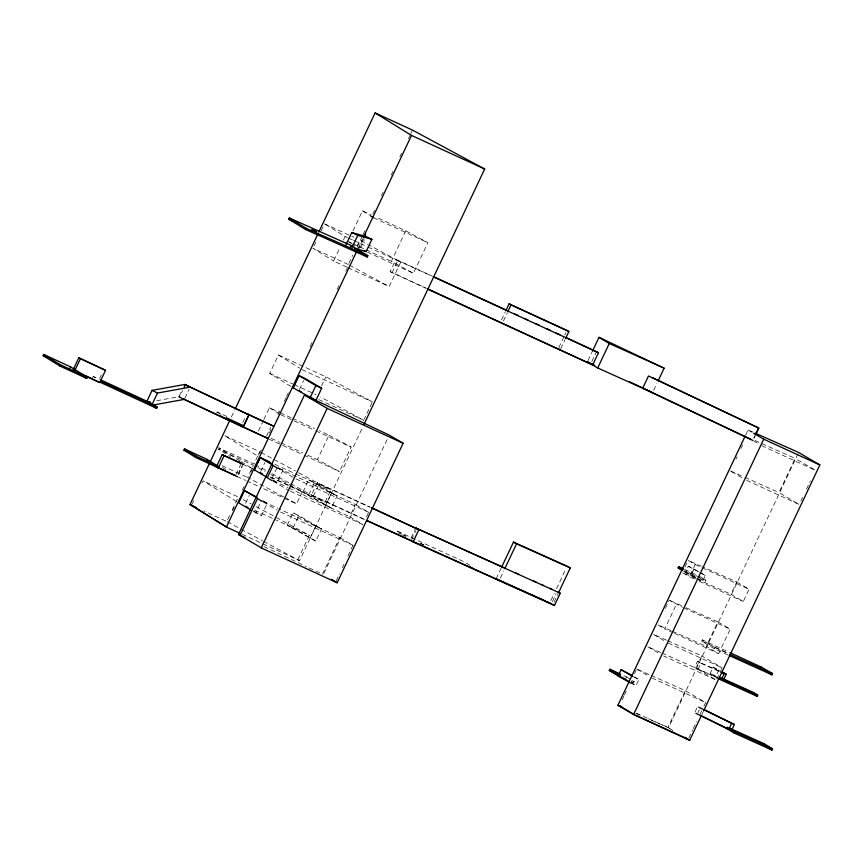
<?xml version="1.0" encoding="UTF-8"?>
<svg xmlns="http://www.w3.org/2000/svg" width="863" height="863" viewBox="0 0 863 863"><rect width="100%" height="100%" fill="white"/><g stroke="black" fill="none" stroke-linecap="round" stroke-linejoin="round"><path stroke-width="0.65" stroke-dasharray="4.32 3.24" d="M92.686 377.67L93.258 376.451L99.288 379.235M99.741 378.242L101.316 374.898M156.71 400.723L178.878 396.71L182.028 390.044M181.834 398.339L179.418 397.207L182.578 390.529M184.833 398.275L189.04 389.375M216.57 413.237L217.142 412.018L226.656 416.408M231.392 416.991L234.844 409.698M192.028 504.132L193.679 500.626M201.942 483.151L203.042 480.82L236.57 501.532M314.056 245.955L315.718 242.46M321.219 230.799L324.531 223.808L353.765 237.239M242.708 422.568L245.858 415.89M290.95 386.484L269.741 373.388L278.415 355.027L325.88 376.829L372.417 401.921L364.283 419.138M346.861 267.12L333.56 261.014L340.173 247.023M343.485 240.033L345.135 236.538L324.531 223.808M236.009 474.445L240.745 464.434M237.994 474.229L241.672 466.441M258.393 431.079L263.355 420.594M263.905 419.429L269.407 407.768L279.137 412.244M353.021 230.885L362.482 210.885L370.907 214.747M238.458 474.467L243.193 464.456M266.462 436.193L270.669 427.282M229.558 515.696L226.796 521.522L203.657 510.885M232.309 509.86L238.371 497.045L204.261 481.371M283.733 496.926L247.627 477.466L253.409 465.222L218.08 448.997L230.41 456.613M257.67 456.214L253.992 464.003L218.663 447.768L239.892 460.885M258.199 455.103L259.774 451.759L224.445 435.535L257.972 456.247M348.835 263.344L352.697 255.189M357.099 245.869L359.86 240.033L368.037 244.445M232.525 510.777L234.251 507.131M242.298 490.108L244.024 486.452M250.928 471.856L252.654 468.21M259.547 453.614L261.273 449.968M269.321 432.946L271.047 429.289M277.94 414.693L279.666 411.047M284.272 401.317L285.998 397.67M286.57 396.451L288.296 392.805M310.141 346.592L313.01 340.507M337.163 289.429L338.889 285.772M345.783 271.176L347.509 267.53M357.282 246.85L362.46 235.912M363.032 234.693L365.912 228.609M372.805 214.013L374.531 210.367M381.435 195.772L383.15 192.125M391.209 175.092L392.924 171.446M399.828 156.85L401.554 153.204M408.447 138.609L410.173 134.962M410.756 133.743L412.471 130.097M358.048 248.522L362.643 238.792M363.517 238.9L359.062 248.317L352.438 244.218M360.637 247.605L364.326 239.817M245.599 503.312L249.278 495.535M260.669 471.425L264.876 462.525M299.45 389.386L303.657 380.486M262.784 500.616L267.303 503.269L261.521 515.513L255.718 512.849L261.5 500.605M271.845 478.728L277.099 467.606M321.543 386.009L325.88 376.829M272.481 480.378L277.12 482.514L282.913 470.27L278.382 467.617M405.793 230.788L427.875 242.686L413.409 273.28L391.338 261.381L405.793 230.788L375.718 216.958M426.322 288.501L390.141 271.629L395.934 259.396L432.633 276.257M392.072 272.762L397.854 260.529L395.934 259.396M348.069 267.681L389.181 286.559L400.756 262.082L369.202 245.081M284.38 498.253L296.538 503.841L302.32 491.597L270.874 474.65M329.008 435.146L351.09 447.056L339.515 471.532L317.433 459.623L329.008 435.146L319.278 430.68M287.293 525.136L293.086 512.902L298.889 515.567L321.554 528.868L315.772 541.112L287.293 525.136L315.772 541.112M302.891 492.137L308.684 479.893L314.488 482.568L337.153 495.869L331.37 508.113L302.891 492.137L331.37 508.113M293.107 527.8L298.889 515.567M308.706 494.801L314.488 482.568M364.402 519.558L311.446 494.984L317.239 482.741L369.483 506.754M313.366 496.117L319.159 483.873L317.239 482.741M297.789 559.796L309.364 535.319L275.049 516.818M270.238 477.131L324.984 502.277L330.766 490.044L296.451 471.543M309.968 538.447L315.75 526.203L293.086 512.902M325.567 505.438L331.349 493.205L308.684 479.893M242.244 534.326L299.558 560.659L362.805 426.872M322.438 574.262L339.795 537.541L279.267 508.922M290.399 491.241L362.805 524.51L349.623 516.743L355.405 504.499L277.94 467.865M323.852 573.399L388.08 437.519M336.182 580.842L339.537 573.733M342.341 567.811L344.013 564.262M347.94 555.966L352.978 545.308L339.795 537.541M366.495 516.721L368.598 512.266L355.405 504.499M469.796 565.233L463.539 561.565L397.487 531.22L396.915 532.449L400.583 534.132M501.511 319.882L505.308 311.845M503.431 321.014L507.228 312.978M411.068 538.059L415.276 529.159M411.608 539.645L415.815 530.745M558.836 347.616L564.262 336.139M564.801 334.995L565.88 332.697M560.756 348.738L565.092 339.558M587.994 360.637L591.856 352.482M591.813 361.575L596.549 351.565M496.106 578.825L501.144 568.167M500.346 578.134L503.701 571.026M550.918 600.583L554.273 593.485M556.516 588.739L566.031 568.609M552.406 601.565L556.085 593.776M653.658 390.335L656.959 383.345M554.035 602.266L557.951 593.971M625.988 678.167L626.56 676.948L621.792 674.747M745.74 434.823L748.048 429.957L752.87 432.093M622.18 699.817L623.863 696.268M624.424 695.082L627.218 689.159M634.499 673.766L636.182 670.217M665.395 608.404L669.257 600.238L682.482 607.228M684.952 567.034L687.584 561.468M735.956 459.138L737.067 456.775M740.972 448.533L742.644 444.995M699.742 572.223L705.351 575.513L702.46 581.64L685.427 572.374L688.318 566.247L698.62 571.565M631.317 681.781L633.615 682.816L634.197 681.597L632.018 680.271M695.513 576.98L685.729 572.547L686.312 571.328L705.88 580.173L705.298 581.403L700.411 579.192M630.206 682.86L636.02 685.524L638.911 679.408L634.553 676.851M753.787 438.167L754.845 435.934M754.089 438.07L755.136 435.847M673.356 632.827L664.79 628.89L676.355 604.413M694.327 579.019L689.429 576.764L695.211 564.531L688.113 560.357L701.479 566.301M695.729 577.681L691.241 575.038L694.132 568.922M727.962 654.941L714.521 648.868L701.727 641.101L702.299 639.882L728.814 652.104M719.505 671.22L697.455 661.403L694.553 667.52L718.911 678.652M651.317 675.513L685.341 690.659L667.984 727.38L671.36 729.364M667.768 640.724L701.781 655.869L695.977 668.156L716.247 680.087L663.669 655.945M717.854 621.867L730.206 629.149L718.631 653.625L706.279 646.344L717.854 621.867L683.83 606.732M736.711 581.986L749.062 589.256L743.27 601.5L730.918 594.219L736.711 581.986L702.687 566.84M746.678 480.346L799.246 504.488L778.976 492.557L795.136 458.372L753.831 439.99M798.07 453.701L668.48 727.843L651.619 720.335M698.081 669.375L700.972 663.259L697.455 661.403M714.521 648.868L715.103 647.649L702.299 639.882M717.498 677.682L710.173 673.367L713.065 667.25L720.972 671.144M695.157 711.727L697.574 706.624M697.908 712.816L699.354 709.753M718.868 669.915L715.977 676.042L710.173 673.367M688.814 738.124L692.73 729.839M693.291 728.652L696.646 721.544M700.012 714.445L701.684 710.885M703.928 706.15L705.61 702.601L685.341 690.659M716.775 678.976L718.361 675.621M720.993 670.033L722.051 667.8L701.781 655.869M800.918 500.961L802.59 497.422M806.495 489.17L810.389 480.918M701.781 714.737L702.935 712.299M730.389 470.918L743.744 476.872M744.963 477.412L778.976 492.557M695.686 578.544L682.32 572.59L689.429 576.764M696.905 579.084L730.918 594.219M670.475 600.777L682.622 606.193M671.047 630.67L657.682 624.715L664.79 628.89M672.266 631.209L706.279 646.344M666.549 640.184L653.183 634.229L665.934 641.727M700.972 663.259L719.354 671.436M660.745 652.471L647.379 646.516L660.13 654.014M661.953 653.011L717.843 677.887M637.951 669.569L650.109 674.974M636.398 713.313L647.326 718.178M648.545 718.728L666.765 726.84M635.955 713.367L639.569 714.974M420.238 543.388L423.916 545.038M715.103 647.649L728.534 653.723M631.899 680.562L634.197 681.597M761.608 445.61L815.406 470.313L795.136 458.372M695.211 564.531L701.328 567.336M702.558 567.908L749.062 589.256M699.213 581.263L743.27 601.5M683.701 607.789L730.206 629.149M674.575 633.388L718.631 653.625M668.253 643.097L722.051 667.8M278.264 468.134L282.913 470.27M331.349 493.205L337.153 495.869M401.802 534.693L405.47 536.376M420.152 543.118L423.819 544.812M651.802 677.887L705.61 702.601M262.665 501.144L267.303 503.269M315.75 526.203L321.554 528.868M373.528 217.724L427.875 242.686M397.854 260.529L432.104 276.257M345.135 236.538L347.552 237.649M348.76 238.199L352.384 239.871M353.593 240.421L366.894 246.538M368.102 247.088L400.756 262.082M348.016 241.478L351.629 243.139M352.827 243.69L364.866 249.213M366.063 249.774L391.338 261.381M367.519 252.201L413.409 273.28M390.141 271.629L425.621 287.929M348.285 264.51L312.956 248.285L333.56 261.014M301.867 369.504L372.417 401.921M269.741 373.388L292.859 384.003M294.078 384.564L315.987 394.628M705.351 575.513L688.318 566.247M318.738 399.601L363.744 420.281L320.691 397.077M684.704 569.461L696.743 575.006M684.122 570.68L697.369 576.786M685.427 572.374L691.241 575.038M280.356 412.794L291.306 417.832M292.525 418.382L314.412 428.447M280.529 414.639L314.596 430.292M315.815 430.842L351.09 447.056M271.219 438.393L279.731 442.309M280.95 442.859L302.837 452.924M307.703 455.157L317.433 459.623M268.965 439.116L303.021 454.769M304.24 455.319L339.515 471.532M701.727 641.101L728.232 653.334M319.159 483.873L370.184 507.325M274.812 464.337L294.272 473.28M295.491 473.83L330.766 490.044M368.598 512.266L294.984 478.447L278.857 468.965M311.446 494.984L364.909 519.548M242.73 464.218L252.46 468.695M270.702 477.066L288.943 485.448M290.162 486.009L302.32 491.597M222.039 465.707L247.627 477.466M236.947 476.462L245.459 480.367M246.678 480.928L258.835 486.516M263.7 488.749L283.161 497.692M280.572 512.05L352.978 545.308M634.262 677.272L638.911 679.408M254.617 510.173L272.87 518.555M274.089 519.116L309.364 535.319M179.418 397.207L178.868 396.71L181.284 397.843M273.366 480.68L287.886 487.552M289.094 488.124L349.623 516.743M263.528 501.489L278.059 508.35M263.938 546.559L306.322 566.603M309.116 567.962L319.644 572.892M178.878 396.71L181.047 397.789M349.45 265.146L389.181 286.559M260.96 452.406L272.784 458.782M273.97 459.418L295.265 470.907M255.168 464.639L267.001 471.015M271.737 473.571L289.483 483.14M290.669 483.776L324.984 502.277M258.069 467.735L265.06 471.5M284.887 497.563L296.538 503.841M243.096 499.601L251.381 504.068M256.117 506.613L273.862 516.182M227.357 521.727L239.817 528.544M240.993 529.181L262.298 540.659M263.474 541.295L299.558 560.659M397.487 531.22L406.214 536.344M748.048 429.957L752.525 432.59M753.496 440.831L759.289 444.24M731.544 471.608L743.129 478.426M696.851 578.339L702.46 581.64M713.065 667.25L719.343 670.939M636.743 669.03L649.494 676.527M630.573 682.32L636.02 685.524M272.6 479.85L277.12 482.514M273.075 481.209L289.191 490.691M669.602 728.501L672.946 730.476M263.237 502.007L277.055 510.141M253.603 510.864L261.521 515.513M253.452 511.511L255.718 512.849M699.149 576.117L705.88 580.173M698.577 577.347L705.298 581.403M683.55 571.22L685.729 572.547M626.56 676.948L630.918 679.602M631.436 681.49L633.615 682.816M93.258 376.451L95.34 377.724M278.415 355.027L299.634 368.134M269.407 407.768L278.307 413.269M241.014 461.576L252.19 468.48M222.384 467.466L225.739 469.537M362.482 210.885L369.105 214.984M349.127 242.158L351.327 243.528M217.142 412.018L222.805 415.535"/><path stroke-width="1.29" d="M43.15 355.696L43.733 354.466L70.626 366.894L87.325 377.207L86.742 378.426L59.849 365.998L43.15 355.696L46.818 357.39M59.849 365.998L60.432 364.779L43.733 354.466M70.043 368.123L70.626 366.894M73.053 369.979L78.835 357.735L105.534 370.313L99.752 382.557L80.615 373.722M74.639 370.961L80.432 358.717L78.835 357.735M181.834 398.339L243.226 427.12L249.019 414.876L184.66 384.477L152.061 390.378L146.279 402.611L150.194 401.91M149.364 403.841L149.935 402.622L100.496 379.785M147.368 403.15L151.705 405.286L157.498 393.053L190.087 387.153L184.66 384.477L249.019 414.876M99.946 382.136L156.624 408.307L157.206 407.088L149.935 402.622M184.153 387.196L185.211 384.974M288.749 219.191L289.332 217.972L351.058 245.459L367.832 255.75L367.25 256.969L305.534 229.482L288.749 219.191L293.593 221.349M237.411 476.689L195.674 457.444L183.948 450.162L184.531 448.933L207.196 459.418L218.922 466.71L196.246 456.225L184.531 448.933M195.674 457.444L196.246 456.225M305.534 229.482L306.117 228.264L289.332 217.972M206.624 460.637L207.196 459.418M239.806 533.205L226.386 527.045L190 504.564L230.238 419.429M235.416 408.479L317.627 234.563M318.781 232.125L375.125 112.934L412.471 130.097L484.682 169.029L363.949 424.445M222.201 454.564L224.132 455.696L218.339 467.929L216.419 466.797L222.201 454.564L241.273 463.323M248.835 414.801L273.636 426.193L246.915 413.668L248.835 414.801L243.053 427.034L241.122 425.901L267.854 438.436L243.053 427.034L243.528 425.761L226.192 417.638L225.621 418.868L221.09 416.052M346.009 244.747L351.791 232.503L365.901 236.484L371.899 239.364L366.117 251.597L354.574 248.35M350.475 246.689L351.058 245.459M352.007 247.627L357.789 235.383L371.899 239.364M226.386 527.045L356.322 252.169M363.798 236.365L411.511 135.415L375.125 112.934M257.12 497.293L244.52 490.637L238.738 502.881L251.187 510.184M256.44 465.427L254.337 469.871L266.786 477.185M257.487 463.194L260.119 457.638L272.719 464.294M293.118 387.832L298.9 375.599L304.704 378.264L321.683 388.231L315.901 400.475L293.118 387.832L298.609 376.397M364.078 237.724L365.739 234.197M254.423 469.86L260.216 457.627L269.946 462.093M262.007 548.21L238.512 534.531L304.466 395.017L389.224 435.092L403.118 443.269L337.163 582.784L261.23 547.897L327.174 408.382L304.466 395.017M240.119 535.34L257.476 498.62L262.082 501.327M310.097 397.8L315.88 385.567L298.9 375.599M505.847 310.702L509.105 303.819L566.969 330.4L568.89 331.532L565.632 338.415M507.768 311.834L511.025 304.941L509.105 303.819M558.178 592.115L560.26 593.226L554.467 605.47L413.14 541.953L418.792 529.655L371.91 507.865M592.406 351.317L599.019 337.336L664.122 368.188L658.059 381.014M427.541 289.062L592.687 364.93L598.469 352.697L565.966 337.509M501.705 566.98L513.463 542.115L567.153 566.236L570.27 567.919L558.512 592.784M652.557 392.665L597.703 367.972L609.278 343.496L599.019 337.336M504.823 568.663L516.581 543.787L513.463 542.115M752.741 440.389L642.676 388.221L648.458 375.988L758.814 428.059L755.664 434.736M625.589 679.192L617.563 675.578L609.289 670.465L609.871 669.246L620.605 674.197M617.563 675.578L618.145 674.348L609.871 669.246M630.206 682.86L618.221 675.815L621.112 669.688L632.374 675.567M682.46 570.562L678.102 567.908L678.685 566.678L683.496 568.9M701.198 715.956L689.688 740.325L633.561 714.553L617.886 705.319L745.168 436.042M755.362 434.823L758.523 428.156M633.561 714.553L763.733 439.181L753.647 433.248M703.507 711.08L819.85 464.952L798.642 452.482L755.276 433.172M718.911 678.652L721.36 679.742L724.251 673.625L721.91 672.385M721.716 678.102L753.302 692.417L757.725 695.093L757.142 696.312L721.921 680.357L722.504 679.127L719.181 677.121M719.828 678.75L723.313 680.346L726.204 674.23L722.018 671.77M729.224 728.469L731.641 723.367L734.381 724.456L731.49 730.573L729.656 729.85M760.767 668.329L761.349 667.11L730.012 652.665M753.302 692.417L752.719 693.636L738.145 687.034M729.72 728.178L763.841 743.561L772.536 748.847L771.954 750.066L734.186 733.032L734.769 731.813L727.153 727.196M729.181 655.502L771.943 674.823L772.514 673.593L761.349 667.11M763.259 744.791L763.841 743.561M151.705 405.286L184.304 399.386M720.573 671.986L724.251 673.625M621.813 706.829L619.386 705.74L634.456 714.607M617.886 705.319L621.5 706.926M311.748 229.439L316.592 231.597M306.117 228.264L367.832 255.75M609.278 343.496L664.122 368.188M516.581 543.787L570.27 567.919M504.294 567.811L415.804 528.037L560.26 593.226M515.351 572.773L519.041 574.434M532.557 580.508L536.247 582.169M541.166 584.38L543.614 585.481M549.763 588.242L552.223 589.343M544.909 600.767L496.106 578.825L499.224 580.508M547.358 601.856L554.467 605.47M551.349 603.798L366.829 520.68M734.769 731.813L772.536 748.847M737.671 733.248L725.492 727.757L734.186 733.032M729.764 654.273L772.514 673.593M722.504 679.127L757.725 695.093M719.925 678.782L735.718 685.934M618.145 674.348L620.443 675.384M763.733 439.181L819.85 464.952M315.88 385.567L321.683 388.231M635.675 715.168L687.024 738.75M411.511 135.415L484.682 169.029M511.025 304.941L568.89 331.532M433.852 276.818L508.469 311.101M514.585 313.905L518.253 315.599M524.37 318.404L528.048 320.087M535.384 323.463L539.051 325.146M546.398 328.523L550.065 330.205M556.182 333.021L559.85 334.704M433.323 276.818L598.469 352.697M428.07 289.051L592.687 364.93M678.102 567.908L681.716 569.569M327.174 408.382L403.118 443.269M371.403 507.876L418.792 529.655M721.554 672.094L726.204 674.23M367.347 520.659L409.871 540.206M224.132 455.696L243.193 464.456M216.419 466.797L235.491 475.556M609.289 670.465L618.825 674.866M618.221 675.815L629.483 681.684M190 504.564L196.02 507.336M80.432 358.717L105.534 370.313M100.529 380.917L157.206 407.088M101.122 381.575L128.857 394.38M86.203 376.052L99.752 382.557M60.432 364.779L87.325 377.207M183.948 450.162L188.717 452.363M183.69 398.976L243.226 427.12M238.512 534.531L244.963 537.627M652.385 377.606L758.814 428.059M594.683 365.232L587.444 361.813L597.703 367.972M629.645 381.813L750.616 439.148M351.791 232.503L357.789 235.383M363.722 250.443L366.117 251.597M703.841 709.44L734.381 724.456M698.739 707.207L731.641 723.367M702.126 716.139L731.49 730.573M695.848 713.323L728.739 729.483M152.061 390.378L157.498 393.053M719.019 678.501L721.36 679.742M411.058 540.842L413.14 541.953M765.233 670.929L771.943 674.823M469.213 566.452L472.341 568.285M558.285 348.76L560.216 349.893M298.922 390.497L301.187 391.834M309.116 396.484L315.901 400.475M720.174 678.501L723.313 680.346M621.112 669.688L633.097 676.743M260.119 457.638L272.568 464.941M277.703 468.285L273.096 465.578L267.314 477.822L271.921 480.529M260.141 472.546L262.406 473.873M684.877 737.326L687.121 738.652M686.333 738.35L689.688 740.325M244.52 490.637L256.969 497.951M245.675 506.203L247.94 507.541M331.381 579.386L337.163 582.784M331.219 579.44L335.621 582.029M753.831 694.305L757.142 696.312M719.71 679.019L721.921 680.357M766.517 746.765L771.954 750.066M678.685 566.678L683.043 569.332M357.185 250.799L367.25 256.969M150.399 404.477L156.624 408.307M238.242 461.457L241.608 463.528M78.954 373.614L86.742 378.426M191.467 505.297L227.239 527.39M370.216 215.664L373.528 217.724M238.62 424.294L242.956 426.991M209.817 462.633L218.339 467.929"/></g></svg>
